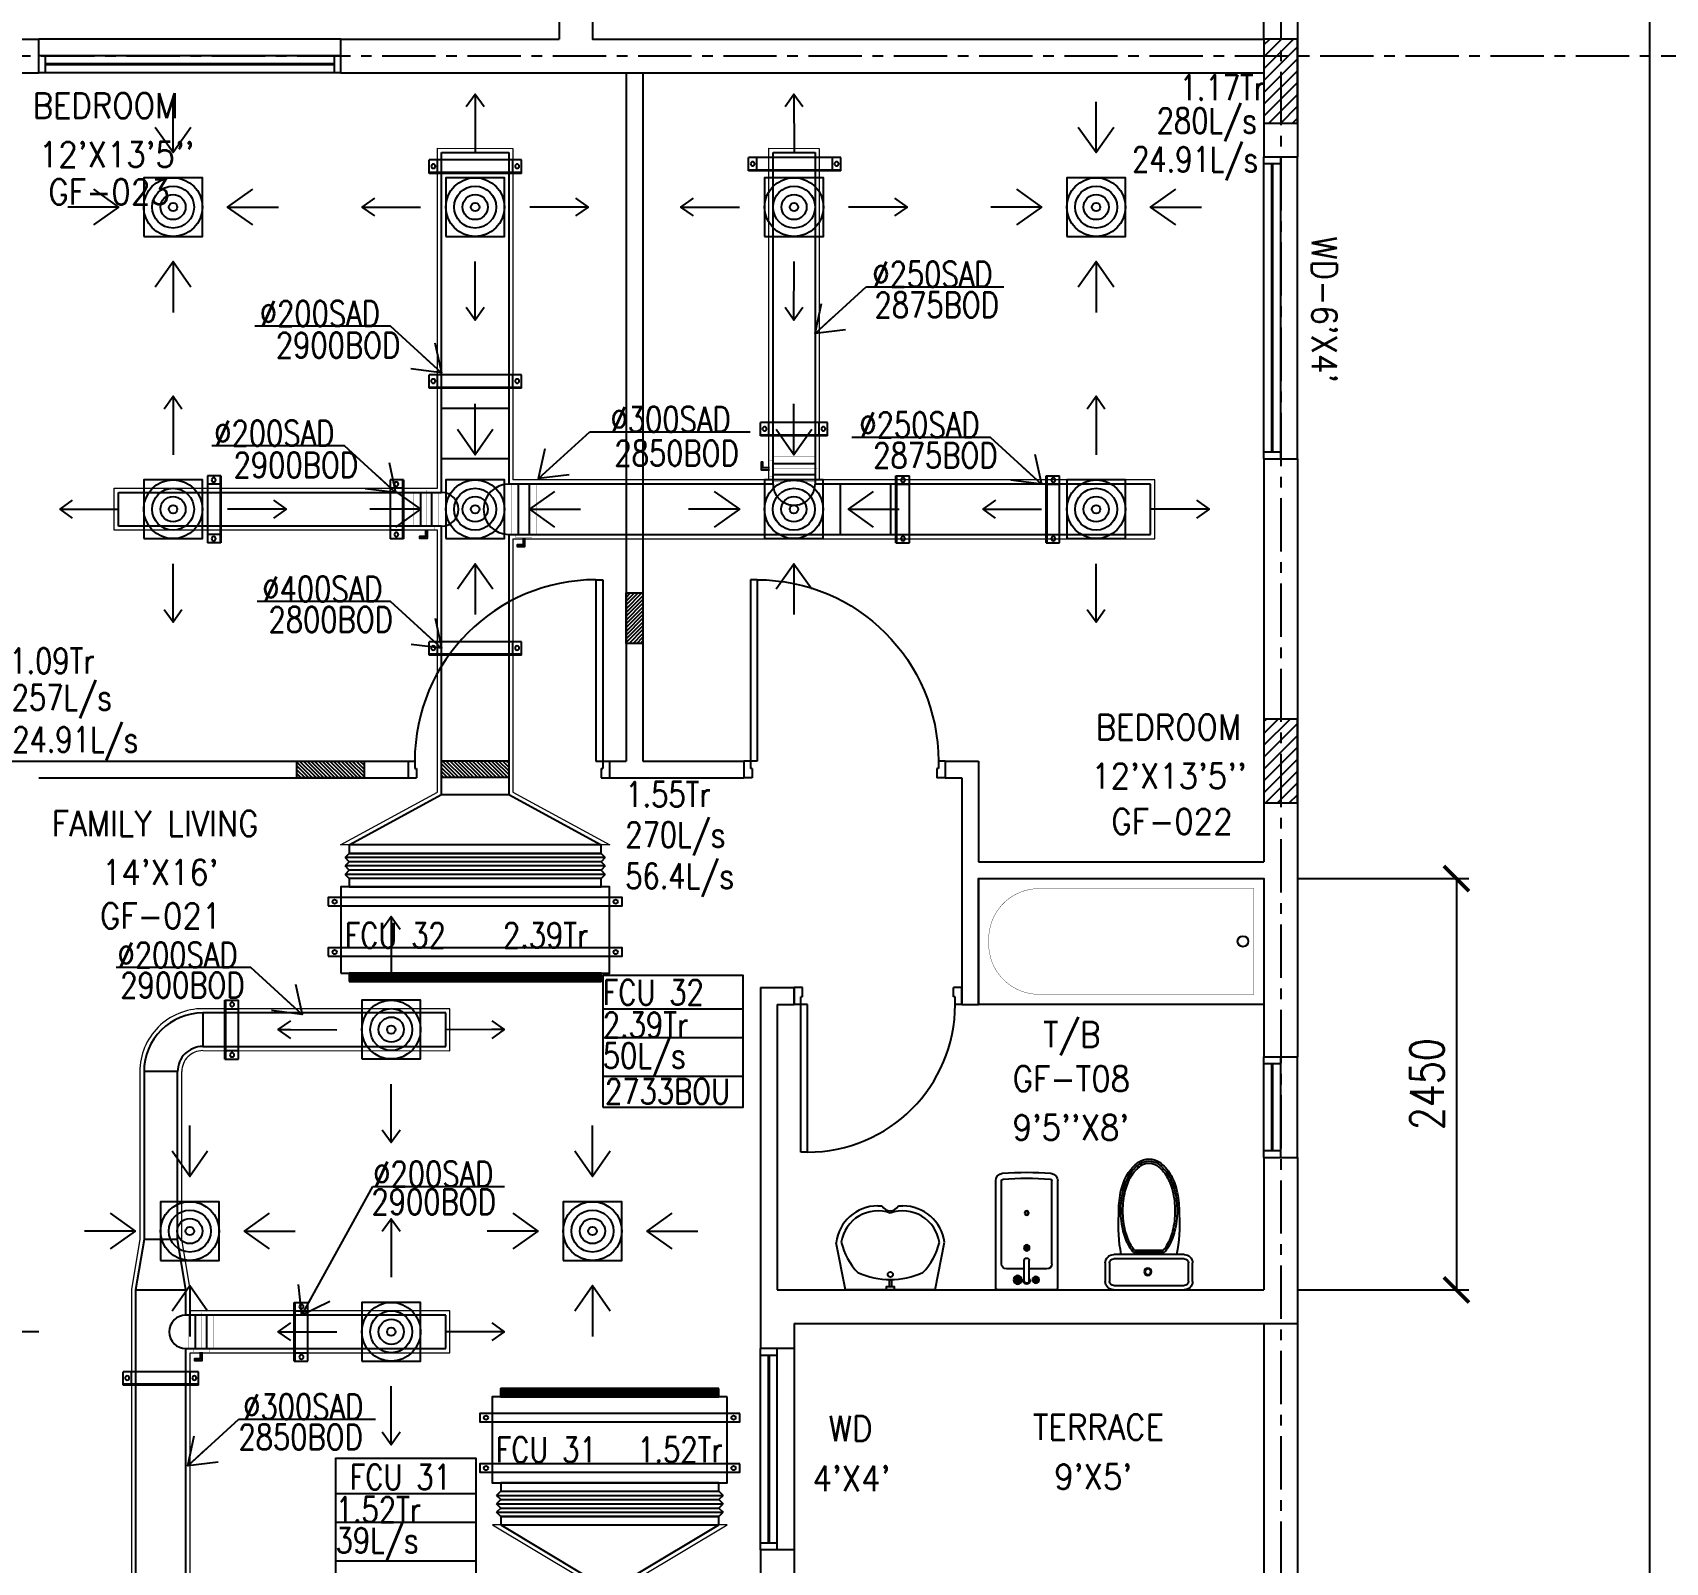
# Model space of a CAD drawing. Header units: millimetres. Extents: x -1288794 to 2153086, y -2701644 to -1335282.
# Drawn here: x 1116128 to 1125857, y -1482942 to -1473830 of the extents above; entities that cross this region are included whole.
import ezdxf

# ---------------------------------------------------------------- set-up
doc = ezdxf.new("R2010")
doc.units = ezdxf.units.MM
doc.header["$LTSCALE"] = 100
doc.header["$PDMODE"] = 34
doc.linetypes.add('CENTER', pattern=[50.8, 31.75, -6.35, 6.35, -6.35])
for name, color, linetype in [('A-ANNO-TEXT', 8, 'Continuous'), ('A-AREA', 8, 'CENTER'), ('A-DOOR', 4, 'Continuous'), ('A-FLOR-PFIX', 8, 'Continuous'), ('A-FLOR-SPCL', 8, 'Continuous'), ('A-GLAZ', 5, 'Continuous'), ('A-GRID', 253, 'CENTER'), ('A-WALL-FULL', 8, 'Continuous'), ('AC- VD', 5, 'Continuous'), ('AC-FD', 1, 'Continuous'), ('AC-HLTEXT', 100, 'Continuous'), ('AC-SAD', 3, 'Continuous'), ('AC-SAD TEXT', 3, 'Continuous'), ('AC-WALL OPENING', 1, 'Continuous'), ('FCU-AC', 160, 'Continuous'), ('L1-E014-C22-VAC (08-08-2010)$0$ETA-AC-DAMPER', 4, 'Continuous'), ('M-HANGER', 30, 'Continuous'), ('RCD RIGHT', 1, 'Continuous'), ('S-COL- HACT.', 9, 'Continuous'), ('S-COL.', 8, 'Continuous'), ('SCD  RIGHT', 3, 'Continuous')]:
    doc.layers.add(name, color=color, linetype=linetype)
doc.layers.add('INSULATION', color=1, linetype='Continuous', lineweight=5)
doc.styles.add('ROMANS', font='romans.shx', dxfattribs={"width": 0.8})
doc.styles.add('SIMPLEX', font='simplex.shx', dxfattribs={"width": 0.8})
doc.dimstyles.new('100 of DIM2', dxfattribs={"dimscale": 0, "dimtxt": 200, "dimasz": 150, "dimexe": 75, "dimexo": 200, "dimgap": 75, "dimtad": 1, "dimdec": 0, "dimrnd": 5, "dimzin": 0, "dimdsep": 46, "dimtxsty": 'ROMANS', "dimblk": 'ARCHTICK', "dimcen": 100, "dimclrd": 94, "dimclre": 94, "dimclrt": 2, "dimadec": 0, "dimazin": 0, "dimtfac": 1, "dimtdec": 0, "dimtofl": 0, "dimtmove": 2, "dimatfit": 3, "dimldrblk": 'OPEN90', "dimfxl": 75, "dimtolj": 1, "dimtzin": 0, "dimarcsym": 0})
pattern_1 = [(45, (2220020.086, -1109556.65), (-35.355339, 35.355339), [])]

# ---------------------------------------------------------------- blocks, each defined once
blk = doc.blocks.new('D-120-R1')
for p, q in [((-80, 1180), (-40, 1180)), ((-80, 1180), (-80, 100)), ((-40, 1180), (-40, 55)), ((-1200, 100), (-1160, 100)), ((-1200, 100), (-1200, 0)), ((-1160, 100), (-1160, 55)), ((-80, 100), (0, 100)), ((0, 100), (0, 0)), ((-1160, 55), (-1150, 55)), ((-1150, 55), (-1150, 0)), ((-50, 55), (-40, 55)), ((-50, 55), (-50, 0)), ((-50, 0), (0, 0)), ((-1200, 0), (-1150, 0))]:
    blk.add_line(p, q)
at = {"linetype": 'Continuous'}
blk.add_arc((-80, 100), 1080, 90, 180, dxfattribs=at)
blk = doc.blocks.new('W-180')
for p, q in [((1800, 100), (0, 100)), ((40, 0), (40, 100)), ((1760, 100), (1760, 0)), ((1800, 0), (0, 0))]:
    blk.add_line(p, q)
at = {"linetype": 'Continuous'}
for p, q in [((1760, 53), (40, 53)), ((1760, 47), (40, 47))]:
    blk.add_line(p, q, dxfattribs=at)
blk = doc.blocks.new('WC-1')
for p, q in [((-210, 0), (210, 0)), ((-260, -160), (-260, -50)), ((-235, -160), (-235, -50)), ((-210, -25), (210, -25)), ((235, -50), (235, -160)), ((260, -50), (260, -160)), ((210, -185), (-210, -185)), ((210, -210), (-210, -210)), ((91.5, -222.5), (-91.5, -222.5)), ((85.8, -235), (-85.8, -235))]:
    blk.add_line(p, q)
for radius in [22.1, 17.1]:
    blk.add_circle((-6.1, -107.5), radius)
for centre, radius, start, end in [((-210, -50), 50, 90, 180), ((-210, -50), 25, 90, 180), ((210, -50), 50, 360, 90), ((210, -50), 25, 360, 90), ((-210, -160), 50, 180, 270), ((-210, -160), 25, 180, 270), ((210, -160), 25, 270, 360), ((210, -160), 50, 270, 360), ((722.3, -383.2), 904.1, 168.95288, 184.06317), ((178.2, -428.2), 340.7, 149.85861, 166.47658), ((178.2, -428.2), 328.2, 149.85861, 166.47658), ((68.6, -364.5), 214, 138.41516, 149.85861), ((68.6, -364.5), 201.5, 139.99435, 149.85861), ((-68.6, -364.5), 201.5, 30.14139, 40.00565), ((-68.6, -364.5), 214, 30.14139, 41.58484), ((-178.2, -428.2), 328.2, 13.52342, 30.14139), ((-178.2, -428.2), 340.7, 13.52342, 30.14139), ((352.1, -470), 519.6, 166.47658, 180), ((352.1, -470), 507.1, 166.47658, 180), ((-352.1, -470), 507.1, 360, 13.52342), ((-352.1, -470), 519.6, 360, 13.52342), ((352.1, -470), 532.1, 177.55413, 180), ((352.1, -470), 532.1, 180, 193.52342), ((352.1, -470), 519.6, 180, 193.52342), ((352.1, -470), 507.1, 180, 193.52342), ((-352.1, -470), 507.1, 346.47658, 360), ((-352.1, -470), 519.6, 346.47658, 360), ((-352.1, -470), 532.1, 346.47658, 360), ((-352.1, -470), 532.1, 360, 2.44587), ((178.2, -511.8), 353.2, 193.52342, 210.14139), ((178.2, -511.8), 340.7, 193.52342, 210.14139), ((178.2, -511.8), 328.2, 193.52342, 210.14139), ((68.6, -575.5), 201.5, 210.14139, 234.49716), ((-68.6, -575.5), 201.5, 305.50284, 329.85861), ((-178.2, -511.8), 328.2, 329.85861, 346.47658), ((-178.2, -511.8), 340.7, 329.85861, 346.47658), ((-178.2, -511.8), 353.2, 329.85861, 346.47658), ((68.6, -575.5), 226.5, 210.14139, 234.49716), ((68.6, -575.5), 214, 210.14139, 234.49716), ((0, -671.6), 108.4, 234.49716, 270), ((0, -671.6), 95.9, 234.49716, 270), ((0, -671.6), 83.4, 234.49716, 270), ((0, -671.6), 83.4, 270, 305.50284), ((0, -671.6), 95.9, 270, 305.50284), ((0, -671.6), 108.4, 270, 305.50284), ((-68.6, -575.5), 214, 305.50284, 329.85861), ((-68.6, -575.5), 226.5, 305.50284, 329.85861)]:
    blk.add_arc(centre, radius, start, end)
at = {"linetype": 'Continuous', "ltscale": 50}
blk.add_arc((-722.3, -383.2), 904.1, 355.93683, 11.04712, dxfattribs=at)
blk = doc.blocks.new('W-120')
for p, q in [((1200, 100), (0, 100)), ((40, 0), (40, 100)), ((1160, 100), (1160, 0)), ((1200, 0), (0, 0))]:
    blk.add_line(p, q)
at = {"linetype": 'Continuous'}
for p, q in [((1160, 53), (40, 53)), ((1160, 47), (40, 47))]:
    blk.add_line(p, q, dxfattribs=at)
blk = doc.blocks.new('BIDET-1')
for p, q in [((175, 0), (-175, 0)), ((-185, -10), (-185, -649.1)), ((-38.7, -59.3), (-69, -59.3)), ((-53.8, -44.1), (-53.8, -74.4)), ((-15, -54.3), (-15, -174.3)), ((15, -54.3), (15, -174.3)), ((38.7, -59.3), (69, -59.3)), ((53.8, -44.1), (53.8, -74.4)), ((185, -10), (185, -649.1)), ((-150, -155), (-150, -649.1)), ((-15, -125), (-120, -125)), ((120, -125), (15, -125)), ((150, -155), (150, -649.1)), ((12.5, -250), (-12.5, -250)), ((-8.8, -258.8), (8.8, -241.2)), ((-8.8, -241.2), (8.8, -258.8)), ((0, -237.5), (0, -262.5))]:
    blk.add_line(p, q)
for centre, radius in [((-53.8, -59.3), 25), ((-53.8, -59.3), 20), ((-53.8, -59.3), 15.2), ((-53.8, -59.3), 10.2), ((53.8, -59.3), 20), ((53.8, -59.3), 15.2), ((53.8, -59.3), 10.2), ((0, -250), 17.5), ((0, -250), 12.5), ((0, -457.5), 12.5), ((0, -457.5), 10)]:
    blk.add_circle(centre, radius)
for centre, radius, start, end in [((-175, -10), 10, 90, 180), ((175, -10), 10, 0, 90), ((0, -54.3), 20, 318.59038, 221.40962), ((0, -54.3), 15, 0, 180), ((-120, -155), 30, 90, 180), ((0, -174.3), 15, 180, 0), ((120, -155), 30, 0, 90), ((-140, -649.1), 45, 180, 265.20622), ((-140, -649.1), 10, 180, 265.20622), ((0, 1020.3), 1685.2, 265.20622, 274.79378), ((140, -649.1), 10, 274.79378, 0), ((140, -649.1), 45, 274.79378, 0), ((0, 1020.3), 1720.2, 265.20622, 274.79378)]:
    blk.add_arc(centre, radius, start, end)
blk = doc.blocks.new('W-60')
for p, q in [((600, 100), (0, 100)), ((40, 0), (40, 100)), ((560, 100), (560, 0)), ((600, 0), (0, 0))]:
    blk.add_line(p, q)
at = {"linetype": 'Continuous'}
for p, q in [((560, 53), (40, 53)), ((560, 47), (40, 47))]:
    blk.add_line(p, q, dxfattribs=at)
blk = doc.blocks.new('LAV-4')
for p, q in [((-266.3, 0), (-322.3, -283.1)), ((-266.3, 0), (268.1, 0)), ((268.1, 0), (323.6, -280.1)), ((-48.1, -499.7), (-74.6, -499.7)), ((75.4, -499.7), (49.9, -499.7))]:
    blk.add_line(p, q)
for points in [[(-24.6, 0), (-24.6, -18.5), (24.6, -18.5), (24.6, 0)], [(-9.2, -20), (-9.2, -56.9), (7.7, -56.9), (7.7, -20)]]:
    blk.add_lwpolyline(points, close=True)
blk.add_circle((0, -90.7), 15.4)
for centre, radius, start, end in [((0, -538.9), 477.4, 66.12608, 113.87396), ((73.5, -366), 375, 135.33332, 167.14321), ((-73.5, -366), 375, 12.51988, 44.66672), ((-74.6, -249.7), 250, 187.67842, 270), ((-74.6, -249.7), 220, 188.58141, 289.95234), ((75.4, -249.7), 220, 250.0878, 350.85148), ((75.4, -249.7), 250, 270, 353.01209), ((0.9, -526.6), 55.9, 28.78265, 151.21735), ((49.7, -499.5), 0, 238.18833, 0)]:
    blk.add_arc(centre, radius, start, end)
blk = doc.blocks.new('D-100-R1')
for p, q in [((-80, 980), (-80, 100)), ((-80, 980), (-40, 980)), ((-40, 980), (-40, 55)), ((-1000, 100), (-1000, 0)), ((-1000, 100), (-960, 100)), ((-960, 100), (-960, 55)), ((-80, 100), (0, 100)), ((0, 100), (0, 0)), ((-960, 55), (-950, 55)), ((-950, 55), (-950, 0)), ((-50, 55), (-50, 0)), ((-50, 55), (-40, 55)), ((-50, 0), (0, 0)), ((-1000, 0), (-950, 0))]:
    blk.add_line(p, q)
at = {"linetype": 'Continuous'}
blk.add_arc((-80, 100), 880, 90, 180, dxfattribs=at)
blk = doc.blocks.new('BT-2')
blk.add_lwpolyline([(0, 750), (1700, 750), (1700, 0), (0, 0)], close=True)
at = {"const_width": 2}
blk.add_lwpolyline([(60, 690), (1340, 690, -0.414214), (1640, 390), (1640, 360, -0.414214), (1340, 60), (60, 60)], format="xyb", close=True, dxfattribs=at)
blk.add_circle((125, 374.5), 31.9)
blk = doc.blocks.new('_ArchTick')
at = {"color": 0, "linetype": 'ByBlock', "const_width": 0.15}
blk.add_lwpolyline([(-0.5, -0.5), (0.5, 0.5)], dxfattribs=at)
blk = doc.blocks.new('*D637')
at = {"layer": 'AC-HLTEXT', "color": 94, "lineweight": -2, "transparency": 16777216}
for p, q in [((1123664.9, -1478868.6), (1124686.6, -1478868.6)), ((1124611.6, -1478868.6), (1124611.6, -1481318.6)), ((1123664.9, -1481318.6), (1124686.6, -1481318.6))]:
    blk.add_line(p, q, dxfattribs=at)
at = {"layer": 'Defpoints', "color": 0, "transparency": 16777216}
for p in [(1123464.9, -1478868.6), (1123464.9, -1481318.6), (1124611.6, -1481318.6)]:
    blk.add_point(p, dxfattribs=at)
at = {"layer": 'AC-HLTEXT', "color": 94, "lineweight": -2, "transparency": 16777216, "xscale": 150, "yscale": 150, "zscale": 150}
for p, rotation in [((1124611.6, -1478868.6), 90), ((1124611.6, -1481318.6), 270)]:
    blk.add_blockref('_ArchTick', p, dxfattribs=dict(at, rotation=rotation))
at = {"layer": 'AC-HLTEXT', "color": 2, "transparency": 16777216, "insert": (1124436.6, -1480093.6), "char_height": 200, "attachment_point": 5, "rotation": 90, "style": 'ROMANS'}
blk.add_mtext('\\A1;2450', dxfattribs=at)
blk = doc.blocks.new('fcu 2.5 tr')
h = blk.add_hatch()
h.set_pattern_fill('NET', color=3)
h.paths.add_polyline_path([(83171.5, -1587743.1), (81671.5, -1587743.1), (81671.5, -1587793.1), (83171.5, -1587793.1)])
at = {"layer": 'FCU-AC', "color": 1}
for p, q in [((83171.5, -1586980.1), (81671.5, -1586980.1)), ((81671.5, -1586980.1), (81671.5, -1587030.1)), ((83171.5, -1587030.1), (83171.5, -1586980.1)), ((81671.5, -1587030.1), (83171.5, -1587030.1)), ((83171.5, -1587180.1), (81671.5, -1587180.1)), ((81671.5, -1587180.1), (81671.5, -1587230.1)), ((83171.5, -1587230.1), (83171.5, -1587180.1)), ((81671.5, -1587230.1), (83171.5, -1587230.1))]:
    blk.add_line(p, q, dxfattribs=at)
at = {"layer": 'FCU-AC'}
for p, q in [((81671.5, -1587030.1), (81646.5, -1587055.1)), ((83196.5, -1587055.1), (81646.5, -1587055.1)), ((81671.5, -1587080.1), (81646.5, -1587055.1)), ((81671.5, -1587080.1), (81646.5, -1587105.1)), ((83171.5, -1587030.1), (81671.5, -1587030.1)), ((83171.5, -1587080.1), (81671.5, -1587080.1)), ((83171.5, -1587080.1), (81671.5, -1587080.1)), ((83196.5, -1587055.1), (83171.5, -1587030.1)), ((83196.5, -1587055.1), (83171.5, -1587080.1)), ((83196.5, -1587105.1), (83171.5, -1587080.1)), ((83196.5, -1587105.1), (81646.5, -1587105.1)), ((81671.5, -1587130.1), (81646.5, -1587105.1)), ((81671.5, -1587130.1), (81646.5, -1587155.1)), ((83196.5, -1587155.1), (81646.5, -1587155.1)), ((81671.5, -1587180.1), (81646.5, -1587155.1)), ((83171.5, -1587130.1), (81671.5, -1587130.1)), ((83171.5, -1587130.1), (81671.5, -1587130.1)), ((83196.5, -1587105.1), (83171.5, -1587130.1)), ((83196.5, -1587155.1), (83171.5, -1587130.1)), ((83196.5, -1587155.1), (83171.5, -1587180.1))]:
    blk.add_line(p, q, dxfattribs=at)
blk.add_lwpolyline([(81621.5, -1587743.1), (83221.5, -1587743.1), (83221.5, -1587230.1), (81621.5, -1587230.1)], close=True, dxfattribs=at)
at = {"layer": 'FCU-AC', "color": 6}
for points in [[(81546.5, -1587343.1), (83296.5, -1587343.1), (83296.5, -1587293.1), (81546.5, -1587293.1)], [(81546.5, -1587643.1), (83296.5, -1587643.1), (83296.5, -1587593.1), (81546.5, -1587593.1)]]:
    blk.add_lwpolyline(points, close=True, dxfattribs=at)
at = {"layer": 'FCU-AC', "color": 3}
blk.add_lwpolyline([(81671.5, -1587793.1), (83171.5, -1587793.1), (83171.5, -1587743.1), (81671.5, -1587743.1)], close=True, dxfattribs=at)
at = {"layer": 'FCU-AC', "color": 6}
for centre in [(81584, -1587318.1), (83259, -1587318.1), (81584, -1587618.1), (83259, -1587618.1)]:
    blk.add_circle(centre, 12.5, dxfattribs=at)
blk = doc.blocks.new('fcu 2 tr')
h = blk.add_hatch()
h.set_pattern_fill('NET', color=3)
h.paths.add_polyline_path([(80953.5, -1588493), (79653.5, -1588493), (79653.5, -1588543), (80953.5, -1588543)])
at = {"layer": 'FCU-AC', "color": 1}
for p, q in [((80953.5, -1587730), (79653.5, -1587730)), ((79653.5, -1587730), (79653.5, -1587780)), ((80953.5, -1587780), (80953.5, -1587730)), ((79653.5, -1587780), (80953.5, -1587780)), ((80953.5, -1587930), (79653.5, -1587930)), ((79653.5, -1587930), (79653.5, -1587980)), ((80953.5, -1587980), (80953.5, -1587930)), ((79653.5, -1587980), (80953.5, -1587980))]:
    blk.add_line(p, q, dxfattribs=at)
at = {"layer": 'FCU-AC'}
for p, q in [((79653.5, -1587780), (79628.5, -1587805)), ((80978.5, -1587805), (79628.5, -1587805)), ((79653.5, -1587830), (79628.5, -1587805)), ((79653.5, -1587830), (79628.5, -1587855)), ((80978.5, -1587855), (79628.5, -1587855)), ((79653.5, -1587880), (79628.5, -1587855)), ((80953.5, -1587780), (79653.5, -1587780)), ((80953.5, -1587830), (79653.5, -1587830)), ((80953.5, -1587830), (79653.5, -1587830)), ((80953.5, -1587780), (80978.5, -1587805)), ((80953.5, -1587830), (80978.5, -1587805)), ((80953.5, -1587830), (80978.5, -1587855)), ((80953.5, -1587880), (80978.5, -1587855)), ((79653.5, -1587880), (79628.5, -1587905)), ((80978.5, -1587905), (79628.5, -1587905)), ((79653.5, -1587930), (79628.5, -1587905)), ((80953.5, -1587880), (79653.5, -1587880)), ((80953.5, -1587880), (79653.5, -1587880)), ((80953.5, -1587880), (80978.5, -1587905)), ((80953.5, -1587930), (80978.5, -1587905))]:
    blk.add_line(p, q, dxfattribs=at)
at = {"layer": 'FCU-AC', "color": 6}
for points in [[(79528.5, -1588093), (81078.5, -1588093), (81078.5, -1588043), (79528.5, -1588043)], [(79528.5, -1588393), (81078.5, -1588393), (81078.5, -1588343), (79528.5, -1588343)]]:
    blk.add_lwpolyline(points, close=True, dxfattribs=at)
at = {"layer": 'FCU-AC'}
blk.add_lwpolyline([(79603.5, -1588493), (81003.5, -1588493), (81003.5, -1587980), (79603.5, -1587980)], close=True, dxfattribs=at)
at = {"layer": 'FCU-AC', "color": 3}
blk.add_lwpolyline([(79653.5, -1588543), (80953.5, -1588543), (80953.5, -1588493), (79653.5, -1588493)], close=True, dxfattribs=at)
at = {"layer": 'FCU-AC', "color": 6}
for centre in [(79566, -1588068), (81041, -1588068), (79566, -1588368), (81041, -1588368)]:
    blk.add_circle(centre, 12.5, dxfattribs=at)
blk = doc.blocks.new('*U270')
at = {"layer": 'L1-E014-C22-VAC (08-08-2010)$0$ETA-AC-DAMPER', "color": 5}
for p, q in [((-33, 0), (-33, 200)), ((33, 0), (33, 200))]:
    blk.add_line(p, q, dxfattribs=at)
for points, const_width in [([(-90.8, 200), (90.8, 200)], 1.82), ([(0, 0), (0, 214)], 1.5), ([(-90.8, 0), (90.8, 0)], 1.82), ([(-47.8, 0), (-47.8, -20.2), (48.2, -20.2), (48.2, 0)], 1.5)]:
    blk.add_lwpolyline(points, dxfattribs=dict(at, const_width=const_width))
at = {"layer": 'L1-E014-C22-VAC (08-08-2010)$0$ETA-AC-DAMPER', "color": 5, "const_width": 1.82}
blk.add_lwpolyline([(75, 200), (75, 0), (-75, 0), (-75, 200)], close=True, dxfattribs=at)
at = {"layer": 'L1-E014-C22-VAC (08-08-2010)$0$ETA-AC-DAMPER', "color": 5}
blk.add_lwpolyline([(5.7, -20.2), (5.7, -61.7), (40.1, -61.7), (40.1, -71.6), (-5.7, -71.6), (-5.7, -20.2)], dxfattribs=at)
blk = doc.blocks.new('*U269')
at = {"layer": 'L1-E014-C22-VAC (08-08-2010)$0$ETA-AC-DAMPER', "color": 5}
for p, q in [((-33, 0), (-33, 200)), ((33, 0), (33, 200))]:
    blk.add_line(p, q, dxfattribs=at)
for points, const_width in [([(-90.8, 200), (90.8, 200)], 1.82), ([(0, 0), (0, 214)], 1.5), ([(-90.8, 0), (90.8, 0)], 1.82), ([(-47.8, 0), (-47.8, -20.2), (48.2, -20.2), (48.2, 0)], 1.5)]:
    blk.add_lwpolyline(points, dxfattribs=dict(at, const_width=const_width))
at = {"layer": 'L1-E014-C22-VAC (08-08-2010)$0$ETA-AC-DAMPER', "color": 5, "const_width": 1.82}
blk.add_lwpolyline([(75, 200), (75, 0), (-75, 0), (-75, 200)], close=True, dxfattribs=at)
at = {"layer": 'L1-E014-C22-VAC (08-08-2010)$0$ETA-AC-DAMPER', "color": 5}
blk.add_lwpolyline([(5.7, -20.2), (5.7, -61.7), (40.1, -61.7), (40.1, -71.6), (-5.7, -71.6), (-5.7, -20.2)], dxfattribs=at)
blk = doc.blocks.new('*U266')
at = {"layer": 'L1-E014-C22-VAC (08-08-2010)$0$ETA-AC-DAMPER', "color": 5}
for p, q in [((-33, 0), (-33, 300)), ((33, 0), (33, 300))]:
    blk.add_line(p, q, dxfattribs=at)
for points, const_width in [([(-90.8, 300), (90.8, 300)], 1.82), ([(0, 0), (0, 314)], 1.5), ([(-90.8, 0), (90.8, 0)], 1.82), ([(-47.8, 0), (-47.8, -20.2), (48.2, -20.2), (48.2, 0)], 1.5)]:
    blk.add_lwpolyline(points, dxfattribs=dict(at, const_width=const_width))
at = {"layer": 'L1-E014-C22-VAC (08-08-2010)$0$ETA-AC-DAMPER', "color": 5, "const_width": 1.82}
blk.add_lwpolyline([(75, 300), (75, 0), (-75, 0), (-75, 300)], close=True, dxfattribs=at)
at = {"layer": 'L1-E014-C22-VAC (08-08-2010)$0$ETA-AC-DAMPER', "color": 5}
blk.add_lwpolyline([(5.7, -20.2), (5.7, -61.7), (40.1, -61.7), (40.1, -71.6), (-5.7, -71.6), (-5.7, -20.2)], dxfattribs=at)
blk = doc.blocks.new('*U273')
at = {"layer": 'L1-E014-C22-VAC (08-08-2010)$0$ETA-AC-DAMPER', "color": 5}
for p, q in [((-33, 0), (-33, 250)), ((33, 0), (33, 250))]:
    blk.add_line(p, q, dxfattribs=at)
for points, const_width in [([(-90.8, 250), (90.8, 250)], 1.82), ([(0, 0), (0, 264)], 1.5), ([(-90.8, 0), (90.8, 0)], 1.82), ([(-47.8, 0), (-47.8, -20.2), (48.2, -20.2), (48.2, 0)], 1.5)]:
    blk.add_lwpolyline(points, dxfattribs=dict(at, const_width=const_width))
at = {"layer": 'L1-E014-C22-VAC (08-08-2010)$0$ETA-AC-DAMPER', "color": 5, "const_width": 1.82}
blk.add_lwpolyline([(75, 250), (75, 0), (-75, 0), (-75, 250)], close=True, dxfattribs=at)
at = {"layer": 'L1-E014-C22-VAC (08-08-2010)$0$ETA-AC-DAMPER', "color": 5}
blk.add_lwpolyline([(5.7, -20.2), (5.7, -61.7), (40.1, -61.7), (40.1, -71.6), (-5.7, -71.6), (-5.7, -20.2)], dxfattribs=at)
blk = doc.blocks.new('*U305')
at = {"linetype": 'Continuous'}
for p, q in [((-37.5, -209.5), (-37.5, 240.5)), ((42.5, 240.5), (-37.5, 240.5)), ((37.5, -209.5), (37.5, 240.5)), ((42.5, -209.5), (42.5, 240.5)), ((42.5, 190.5), (-37.5, 190.5)), ((42.5, -159.5), (-37.5, -159.5)), ((42.5, -209.5), (-37.5, -209.5))]:
    blk.add_line(p, q, dxfattribs=at)
for centre in [(0, 215.5), (0, -184.5)]:
    blk.add_circle(centre, 12.5, dxfattribs=at)
blk = doc.blocks.new('*U306')
at = {"linetype": 'Continuous'}
for p, q in [((-37.5, -133.1), (-37.5, 216.9)), ((42.5, 216.9), (-37.5, 216.9)), ((37.5, -133.1), (37.5, 216.9)), ((42.5, -133.1), (42.5, 216.9)), ((42.5, 166.9), (-37.5, 166.9)), ((42.5, -83.1), (-37.5, -83.1)), ((42.5, -133.1), (-37.5, -133.1))]:
    blk.add_line(p, q, dxfattribs=at)
for centre in [(0, 191.9), (0, -108.1)]:
    blk.add_circle(centre, 12.5, dxfattribs=at)
blk = doc.blocks.new('*U307')
at = {"linetype": 'Continuous'}
for p, q in [((-37.5, -132), (-37.5, 218)), ((42.5, 218), (-37.5, 218)), ((37.5, -132), (37.5, 218)), ((42.5, -132), (42.5, 218)), ((42.5, 168), (-37.5, 168)), ((42.5, -82), (-37.5, -82)), ((42.5, -132), (-37.5, -132))]:
    blk.add_line(p, q, dxfattribs=at)
for centre in [(0, 193), (0, -107)]:
    blk.add_circle(centre, 12.5, dxfattribs=at)
blk = doc.blocks.new('*U284')
at = {"linetype": 'Continuous'}
for p, q in [((-37.5, -246.7), (-37.5, 303.3)), ((42.5, 303.3), (-37.5, 303.3)), ((37.5, -246.7), (37.5, 303.3)), ((42.5, -246.7), (42.5, 303.3)), ((42.5, 253.3), (-37.5, 253.3)), ((42.5, -196.7), (-37.5, -196.7)), ((42.5, -246.7), (-37.5, -246.7))]:
    blk.add_line(p, q, dxfattribs=at)
for centre in [(0, 278.3), (0, -221.7)]:
    blk.add_circle(centre, 12.5, dxfattribs=at)
blk = doc.blocks.new('*U308')
at = {"linetype": 'Continuous'}
for p, q in [((-37.5, -249.4), (-37.5, 300.6)), ((42.5, 300.6), (-37.5, 300.6)), ((37.5, -249.4), (37.5, 300.6)), ((42.5, -249.4), (42.5, 300.6)), ((42.5, 250.6), (-37.5, 250.6)), ((42.5, -199.4), (-37.5, -199.4)), ((42.5, -249.4), (-37.5, -249.4))]:
    blk.add_line(p, q, dxfattribs=at)
for centre in [(0, 275.6), (0, -224.4)]:
    blk.add_circle(centre, 12.5, dxfattribs=at)
blk = doc.blocks.new('*U309')
at = {"linetype": 'Continuous'}
for p, q in [((-37.5, -247.8), (-37.5, 302.2)), ((42.5, 302.2), (-37.5, 302.2)), ((37.5, -247.8), (37.5, 302.2)), ((42.5, -247.8), (42.5, 302.2)), ((42.5, 252.2), (-37.5, 252.2)), ((42.5, -197.8), (-37.5, -197.8)), ((42.5, -247.8), (-37.5, -247.8))]:
    blk.add_line(p, q, dxfattribs=at)
for centre in [(0, 277.2), (0, -222.8)]:
    blk.add_circle(centre, 12.5, dxfattribs=at)
blk = doc.blocks.new('*U311')
at = {"linetype": 'Continuous'}
for p, q in [((-37.5, -171.9), (-37.5, 228.1)), ((42.5, 228.1), (-37.5, 228.1)), ((37.5, -171.9), (37.5, 228.1)), ((42.5, -171.9), (42.5, 228.1)), ((42.5, 178.1), (-37.5, 178.1)), ((42.5, -121.9), (-37.5, -121.9)), ((42.5, -171.9), (-37.5, -171.9))]:
    blk.add_line(p, q, dxfattribs=at)
for centre in [(0, 203.1), (0, -146.9)]:
    blk.add_circle(centre, 12.5, dxfattribs=at)
blk = doc.blocks.new('*U301')
at = {"linetype": 'Continuous'}
for p, q in [((-37.5, -154), (-37.5, 246)), ((42.5, 246), (-37.5, 246)), ((42.5, 196), (-37.5, 196)), ((37.5, -154), (37.5, 246)), ((42.5, -154), (42.5, 246)), ((42.5, -104), (-37.5, -104)), ((42.5, -154), (-37.5, -154))]:
    blk.add_line(p, q, dxfattribs=at)
for centre in [(0, 221), (0, -129)]:
    blk.add_circle(centre, 12.5, dxfattribs=at)
blk = doc.blocks.new('*U310')
at = {"linetype": 'Continuous'}
for p, q in [((-37.5, -128.6), (-37.5, 221.4)), ((42.5, 221.4), (-37.5, 221.4)), ((37.5, -128.6), (37.5, 221.4)), ((42.5, -128.6), (42.5, 221.4)), ((42.5, 171.4), (-37.5, 171.4)), ((42.5, -78.6), (-37.5, -78.6)), ((42.5, -128.6), (-37.5, -128.6))]:
    blk.add_line(p, q, dxfattribs=at)
for centre in [(0, 196.4), (0, -103.6)]:
    blk.add_circle(centre, 12.5, dxfattribs=at)
blk = doc.blocks.new('*U312')
at = {"linetype": 'Continuous'}
for p, q in [((-37.5, -156.8), (-37.5, 243.2)), ((42.5, 243.2), (-37.5, 243.2)), ((37.5, -156.8), (37.5, 243.2)), ((42.5, -156.8), (42.5, 243.2)), ((42.5, 193.2), (-37.5, 193.2)), ((42.5, -106.8), (-37.5, -106.8)), ((42.5, -156.8), (-37.5, -156.8))]:
    blk.add_line(p, q, dxfattribs=at)
for centre in [(0, 218.2), (0, -131.8)]:
    blk.add_circle(centre, 12.5, dxfattribs=at)
blk = doc.blocks.new('*U313')
at = {"linetype": 'Continuous'}
for p, q in [((-37.5, -162), (-37.5, 238)), ((42.5, 238), (-37.5, 238)), ((37.5, -162), (37.5, 238)), ((42.5, -162), (42.5, 238)), ((42.5, 188), (-37.5, 188)), ((42.5, -112), (-37.5, -112)), ((42.5, -162), (-37.5, -162))]:
    blk.add_line(p, q, dxfattribs=at)
for centre in [(0, 213), (0, -137)]:
    blk.add_circle(centre, 12.5, dxfattribs=at)
blk = doc.blocks.new('abcd')
at = {"layer": 'SCD  RIGHT'}
blk.add_lwpolyline([(558555, -1481705), (558905, -1481705), (558905, -1481355), (558555, -1481355)], close=True, dxfattribs=at)
for radius in [175, 125, 75, 25]:
    blk.add_circle((558730, -1481530), radius, dxfattribs=at)
for points in [[(558729.6, -1480856.5), (558730.4, -1481205)], [(558056.5, -1481529.6), (558405, -1481530.4)], [(559403.5, -1481529.6), (559055, -1481530.4)], [(558729.6, -1482203.5), (558730.4, -1481855)]]:
    blk.add_leader(points, dimstyle='100 of DIM2', override={"dimscale": 1, "dimasz": 75, "dimtad": 0, "dimclrd": 3, "dimfxl": 0.2}, dxfattribs=at)
blk = doc.blocks.new('cdcdcd')
at = {"layer": 'RCD RIGHT'}
blk.add_lwpolyline([(-175, -175), (175, -175), (175, 175), (-175, 175)], close=True, dxfattribs=at)
for radius in [175, 125, 75, 25]:
    blk.add_circle((0, 0), radius, dxfattribs=at)
for points in [[(0, 325), (0, 627.9)], [(-325, 0), (-627.9, 0)], [(325, 0), (627.9, 0)], [(0, -325), (0, -627.9)]]:
    blk.add_leader(points, dimstyle='100 of DIM2', override={"dimscale": 1, "dimtad": 0, "dimcen": 150, "dimclrd": 256, "dimclre": 256, "dimfxl": 0.2}, dxfattribs=at)

msp = doc.modelspace()

# ---------------------------------------------------------------- hatches: boundary and pattern name
at = {"layer": 'AC-FD', "linetype": 'ByBlock'}
h = msp.add_hatch(dxfattribs=at)
h.set_pattern_fill('ANSI31', color=256, scale=5, angle=90, style=0)
h.set_pattern_definition([(135, (-472859.036, -1540206.915), (-11.22532015, -11.22532015), [])])
h.paths.add_polyline_path([(1118965, -1478266.9), (1118965, -1478166.9), (1118565, -1478166.9), (1118565, -1478266.9)])
at = {"layer": 'AC-WALL OPENING', "linetype": 'ByBlock'}
h = msp.add_hatch(dxfattribs=at)
h.set_pattern_fill('ANSI31', color=256, scale=5, angle=-180, style=0)
h.set_pattern_definition([(225, (1181704.903, -3069137.595), (11.22532015, -11.22532015), [])])
h.paths.add_polyline_path([(1119764.9, -1477167.6), (1119664.9, -1477167.6), (1119664.9, -1477467.6), (1119764.9, -1477467.6)])
h = msp.add_hatch(dxfattribs=at)
h.set_pattern_fill('ANSI31', color=256, scale=5, angle=-90, style=0)
h.set_pattern_definition([(315, (2709403.04, -1416228.635), (11.22532015, 11.22532015), [])])
h.paths.add_polyline_path([(1117703, -1478168.6), (1117703, -1478268.6), (1118103, -1478268.6), (1118103, -1478168.6)])
at = {"layer": 'S-COL- HACT.', "linetype": 'Continuous', "ltscale": 3}
h = msp.add_hatch(dxfattribs=at)
h.set_pattern_fill('ANSI31', color=256, scale=400, style=0)
h.set_pattern_definition(pattern_1)
h.paths.add_polyline_path([(1123664.9, -1474368.6), (1123664.9, -1473868.6), (1123464.9, -1473868.6), (1123464.9, -1474368.6)])
h = msp.add_hatch(dxfattribs=at)
h.set_pattern_fill('ANSI31', color=256, scale=400, style=0)
h.set_pattern_definition(pattern_1)
h.paths.add_polyline_path([(1123464.9, -1477918.6), (1123464.9, -1478418.6), (1123664.9, -1478418.6), (1123664.9, -1477918.6)])

# ---------------------------------------------------------------- linework, layer by layer
at = {"layer": 'A-AREA', "ltscale": 15}
msp.add_line((1125764.9, -1512568.6), (1125764.9, -1469568.6), dxfattribs=at)
at = {"layer": 'A-FLOR-SPCL', "ltscale": 3}
for p, q in [((1123464.9, -1481518.6), (1123464.9, -1483018.6)), ((1123664.9, -1481518.6), (1123664.9, -1483018.6))]:
    msp.add_line(p, q, dxfattribs=at)
at = {"layer": 'A-GLAZ', "ltscale": 3}
for p, q in [((1117964.9, -1473868.6), (1116164.9, -1473868.6)), ((1123664.9, -1476368.6), (1123664.9, -1474568.6)), ((1123664.9, -1480531.3), (1123664.9, -1479931.3)), ((1120664.9, -1481668.6), (1120664.9, -1482868.6))]:
    msp.add_line(p, q, dxfattribs=at)
at = {"layer": 'A-GRID', "ltscale": 0.1}
for p, q in [((1123564.9, -1466442.6), (1123564.9, -1514577)), ((1086207.7, -1473968.6), (1129747.3, -1473968.6))]:
    msp.add_line(p, q, dxfattribs=at)
at = {"layer": 'A-WALL-FULL', "ltscale": 3}
for p, q in [((1119264.9, -1471168.6), (1119264.9, -1473868.6)), ((1123664.9, -1471168.6), (1123664.9, -1474068.6)), ((1115464.9, -1473868.6), (1116164.9, -1473868.6)), ((1116164.9, -1474068.6), (1116164.9, -1473868.6)), ((1117964.9, -1473868.6), (1119264.9, -1473868.6)), ((1117964.9, -1474068.6), (1117964.9, -1473868.6)), ((1122314.9, -1473868.6), (1123464.9, -1473868.6)), ((1123664.9, -1473868.6), (1123664.9, -1474568.6)), ((1123664.9, -1473868.6), (1123664.9, -1474568.6)), ((1116014.9, -1474068.6), (1116164.9, -1474068.6)), ((1117964.9, -1474068.6), (1119664.9, -1474068.6)), ((1118264.9, -1474068.6), (1119664.9, -1474068.6)), ((1119264.9, -1474068.6), (1123464.9, -1474068.6)), ((1119564.9, -1474068.6), (1120514.9, -1474068.6)), ((1119564.9, -1474068.6), (1123264.9, -1474068.6)), ((1119564.9, -1474068.6), (1123264.9, -1474068.6)), ((1119664.9, -1474068.6), (1119664.9, -1478168.6)), ((1119764.9, -1474068.6), (1119764.9, -1478168.6)), ((1122314.9, -1474068.6), (1123264.9, -1474068.6)), ((1123464.9, -1474068.6), (1123464.9, -1474568.6)), ((1123464.9, -1474068.6), (1123464.9, -1474568.6)), ((1123464.9, -1474568.6), (1123664.9, -1474568.6)), ((1123464.9, -1474568.6), (1123664.9, -1474568.6)), ((1123464.9, -1476368.6), (1123464.9, -1478768.6)), ((1123464.9, -1476368.6), (1123664.9, -1476368.6)), ((1123664.9, -1476368.6), (1123664.9, -1479931.3)), ((1115964.9, -1478168.6), (1118364.9, -1478168.6)), ((1118364.9, -1478168.6), (1118364.9, -1478268.6)), ((1119564.9, -1478168.6), (1119664.9, -1478168.6)), ((1119564.9, -1478168.6), (1119564.9, -1478268.6)), ((1119764.9, -1478168.6), (1120364.9, -1478168.6)), ((1120364.9, -1478168.6), (1120364.9, -1478268.6)), ((1121564.9, -1478168.6), (1121764.9, -1478168.6)), ((1121564.9, -1478168.6), (1121564.9, -1478268.6)), ((1121764.9, -1478168.6), (1121764.9, -1478768.6)), ((1116164.9, -1478268.6), (1118364.9, -1478268.6)), ((1119564.9, -1478268.6), (1120364.9, -1478268.6)), ((1121564.9, -1478268.6), (1121664.9, -1478268.6)), ((1121664.9, -1478268.6), (1121664.9, -1479618.6)), ((1121764.9, -1478768.6), (1123464.9, -1478768.6)), ((1121764.9, -1478868.6), (1123464.9, -1478868.6)), ((1121764.9, -1478868.6), (1121764.9, -1479618.6)), ((1123464.9, -1478868.6), (1123464.9, -1479931.3)), ((1120464.9, -1479518.6), (1120664.9, -1479518.6)), ((1120464.9, -1479518.6), (1120464.9, -1481668.6)), ((1120664.9, -1479518.6), (1120664.9, -1479618.6)), ((1120564.9, -1479618.6), (1120664.9, -1479618.6)), ((1120564.9, -1479618.6), (1120564.9, -1481318.6)), ((1121664.9, -1479618.6), (1121764.9, -1479618.6)), ((1123464.9, -1479931.3), (1123664.9, -1479931.3)), ((1123464.9, -1480531.3), (1123464.9, -1481318.6)), ((1123464.9, -1480531.3), (1123664.9, -1480531.3)), ((1123664.9, -1480531.3), (1123664.9, -1481518.6)), ((1120564.9, -1481318.6), (1123464.9, -1481318.6)), ((1120664.9, -1481518.6), (1123664.9, -1481518.6)), ((1120664.9, -1481518.6), (1120664.9, -1481668.6)), ((1116164.9, -1481568.6), (1116064.9, -1481568.6)), ((1120664.9, -1481668.6), (1120464.9, -1481668.6)), ((1120464.9, -1482868.6), (1120464.9, -1483218.6)), ((1120664.9, -1482868.6), (1120464.9, -1482868.6)), ((1120664.9, -1482868.6), (1120664.9, -1483018.6))]:
    msp.add_line(p, q, dxfattribs=at)
msp.add_lwpolyline([(1119464.9, -1471368.6), (1119464.9, -1473868.6), (1123464.9, -1473868.6), (1123464.9, -1473868.6), (1123464.9, -1471368.6)], dxfattribs=at)
at = {"layer": 'AC-FD', "linetype": 'ByBlock'}
msp.add_lwpolyline([(1118565, -1478266.9), (1118565, -1478166.9), (1118965, -1478166.9), (1118965, -1478266.9)], close=True, dxfattribs=at)
at = {"layer": 'AC-SAD'}
for p, q in [((1118565.1, -1476569), (1118565.3, -1474543.6)), ((1118565.3, -1474543.6), (1118965.3, -1474543.7)), ((1118965.3, -1474543.7), (1118965.1, -1476519.1)), ((1120539.9, -1476519.1), (1120540.3, -1474543.6)), ((1120540.3, -1474543.6), (1120790.3, -1474543.7)), ((1120790.3, -1474543.7), (1120789.9, -1476519.1)), ((1118965.1, -1476069), (1118565.1, -1476069)), ((1118965.1, -1476369), (1118565.1, -1476369)), ((1116639.9, -1476769), (1116639.9, -1476569)), ((1116639.9, -1476569), (1118565.1, -1476569)), ((1118965.1, -1476494.1), (1118965.1, -1476494.1)), ((1120539.9, -1476519.1), (1118965.1, -1476519.1)), ((1122789.9, -1476519.1), (1120789.9, -1476519.1)), ((1120814.9, -1476519.1), (1120814.9, -1476519.1)), ((1120939.9, -1476519.1), (1120939.9, -1476819.1)), ((1121239.9, -1476519.1), (1121239.9, -1476819.1)), ((1122789.9, -1476819.1), (1122789.9, -1476519.1)), ((1118565.1, -1476769), (1116639.9, -1476769)), ((1118564.9, -1478368.6), (1118565.1, -1476769)), ((1118565.1, -1476794), (1118565.1, -1476794)), ((1118965.1, -1476819.1), (1118964.9, -1478368.6)), ((1118965.1, -1476819.1), (1122789.9, -1476819.1)), ((1118014.9, -1478668.6), (1118564.9, -1478368.6)), ((1118564.9, -1478368.6), (1118964.9, -1478368.6)), ((1118964.9, -1478368.6), (1119514.9, -1478668.6)), ((1117141.8, -1479668.9), (1117141.8, -1479868.9)), ((1118589.9, -1479669.1), (1117141.8, -1479668.9)), ((1118589.9, -1479869.1), (1118589.9, -1479669.1)), ((1117141.8, -1479868.9), (1118589.9, -1479869.1)), ((1116791.8, -1480018.9), (1116791.7, -1481019)), ((1116991.8, -1480018.9), (1116791.8, -1480018.9)), ((1116991.7, -1481019), (1116991.8, -1480018.9)), ((1116791.7, -1481019), (1116741.7, -1481319)), ((1116991.7, -1481019), (1116791.7, -1481019)), ((1117041.7, -1481319), (1116991.7, -1481019)), ((1116741.7, -1481319), (1116741.4, -1484843.6)), ((1116741.7, -1481319), (1117041.7, -1481319)), ((1117041.7, -1481469), (1117041.7, -1481319)), ((1118589.9, -1481469.1), (1117041.7, -1481469)), ((1118589.9, -1481669.1), (1118589.9, -1481469.1)), ((1117041.4, -1484843.7), (1117041.6, -1481669)), ((1117041.7, -1481669), (1118589.9, -1481669.1)), ((1118917, -1482718.6), (1119417.1, -1483018.6)), ((1119717.1, -1483018.6), (1120217, -1482718.6))]:
    msp.add_line(p, q, dxfattribs=at)
for centre, radius, start, end in [((1118565.1, -1476669), 100, 269.99999, 89.99999), ((1118965.1, -1476669), 150, 89.99999, 269.99999), ((1120664.9, -1476519.1), 125, 179.9888, 359.9888), ((1117141.8, -1480018.9), 350, 89.99573, 179.99573), ((1117141.8, -1480018.9), 150, 89.99573, 179.99573), ((1117041.7, -1481569), 100, 89.99918, 269.99918)]:
    msp.add_arc(centre, radius, start, end, dxfattribs=at)
at = {"layer": 'AC-SAD TEXT'}
for p, q in [((1119525.5, -1479644), (1120362.6, -1479644)), ((1119525.5, -1479815.3), (1120362.6, -1479815.3)), ((1119525.5, -1480046.5), (1120362.6, -1480046.5)), ((1117933.6, -1482532.6), (1118770.7, -1482532.6)), ((1117933.6, -1482702.6), (1118770.7, -1482702.6)), ((1117933.6, -1482933.7), (1118770.7, -1482933.7))]:
    msp.add_line(p, q, dxfattribs=at)
for points in [[(1119525.5, -1480231), (1120362.6, -1480231), (1120362.6, -1479445.4), (1119525.5, -1479445.4)], [(1117933.6, -1483118.3), (1118770.7, -1483118.3), (1118770.7, -1482323.4), (1117933.6, -1482323.4)]]:
    msp.add_lwpolyline(points, close=True, dxfattribs=at)
at = {"layer": 'AC-WALL OPENING', "linetype": 'ByBlock'}
for points in [[(1119764.9, -1477467.6), (1119664.9, -1477467.6), (1119664.9, -1477167.6), (1119764.9, -1477167.6)], [(1118103, -1478168.6), (1118103, -1478268.6), (1117703, -1478268.6), (1117703, -1478168.6)]]:
    msp.add_lwpolyline(points, close=True, dxfattribs=at)
at = {"layer": 'INSULATION'}
for p, q in [((1118540.1, -1476544), (1118540.3, -1474518.6)), ((1118540.3, -1474518.6), (1118990.3, -1474518.7)), ((1118990.3, -1474518.7), (1118990.1, -1476494.1)), ((1120514.9, -1476494.1), (1120515.3, -1474518.6)), ((1120515.3, -1474518.6), (1120815.3, -1474518.7)), ((1120815.3, -1474518.7), (1120814.9, -1476494.1)), ((1116614.9, -1476794), (1116614.9, -1476544)), ((1116614.9, -1476544), (1118540.1, -1476544)), ((1120514.9, -1476494.1), (1118990.1, -1476494.1)), ((1122814.9, -1476494.1), (1120814.9, -1476494.1)), ((1122814.9, -1476844.1), (1122814.9, -1476494.1)), ((1118540.1, -1476794), (1116614.9, -1476794)), ((1118539.9, -1478353.8), (1118540.1, -1476794)), ((1118990.1, -1476844.1), (1118989.9, -1478353.8)), ((1118990.1, -1476844.1), (1122814.9, -1476844.1)), ((1117962.7, -1478668.6), (1118539.9, -1478353.8)), ((1118989.9, -1478353.8), (1119567.1, -1478668.6)), ((1118014.9, -1478668.6), (1117962.7, -1478668.6)), ((1119567.1, -1478668.6), (1119514.9, -1478668.6)), ((1118614.9, -1479644.1), (1117141.8, -1479643.9)), ((1118614.9, -1479894.1), (1118614.9, -1479644.1)), ((1117141.8, -1479893.9), (1118614.9, -1479894.1)), ((1116766.8, -1480018.9), (1116766.7, -1481016.9)), ((1117016.7, -1481017), (1117016.8, -1480018.9)), ((1116766.7, -1481016.9), (1116716.7, -1481316.9)), ((1117066.7, -1481316.9), (1117016.7, -1481017)), ((1116716.7, -1481316.9), (1116716.4, -1484818.6)), ((1117066.7, -1481444), (1117066.7, -1481316.9)), ((1118614.9, -1481444.1), (1117066.7, -1481444)), ((1118614.9, -1481694.1), (1118614.9, -1481444.1)), ((1117066.4, -1484818.6), (1117066.6, -1481694)), ((1117066.6, -1481694), (1118614.9, -1481694.1)), ((1118917, -1482718.6), (1118868.4, -1482718.6)), ((1118868.4, -1482718.6), (1119392.1, -1483032.8)), ((1119742.1, -1483032.8), (1120265.6, -1482718.6)), ((1120265.6, -1482718.6), (1120217, -1482718.6))]:
    msp.add_line(p, q, dxfattribs=at)
for radius in [375, 125]:
    msp.add_arc((1117141.8, -1480018.9), radius, 89.99573, 179.99573, dxfattribs=at)
at = {"layer": 'S-COL.', "linetype": 'Continuous', "ltscale": 3}
for points in [[(1123664.9, -1474368.6), (1123664.9, -1473868.6), (1123464.9, -1473868.6), (1123464.9, -1474368.6)], [(1123464.9, -1477918.6), (1123464.9, -1478418.6), (1123664.9, -1478418.6), (1123664.9, -1477918.6)]]:
    msp.add_lwpolyline(points, close=True, dxfattribs=at)

# ---------------------------------------------------------------- block references
at = {"layer": 'A-DOOR', "ltscale": 3}
msp.add_blockref('D-120-R1', (1119564.9, -1478268.6), dxfattribs=at)
at = {"layer": 'A-DOOR', "ltscale": 3, "xscale": -1}
msp.add_blockref('D-120-R1', (1120364.9, -1478268.6), dxfattribs=at)
at = {"layer": 'A-DOOR', "ltscale": 3, "rotation": 180}
msp.add_blockref('D-100-R1', (1120664.9, -1479518.6), dxfattribs=at)
at = {"layer": 'A-FLOR-PFIX', "ltscale": 3, "rotation": 180}
for name, p in [('BT-2', (1123464.9, -1478868.6)), ('LAV-4', (1121238.9, -1481318.6))]:
    msp.add_blockref(name, p, dxfattribs=at)
at = {"layer": 'A-FLOR-PFIX', "ltscale": 3, "xscale": -1, "rotation": 180}
for name, p in [('WC-1', (1122779.6, -1481318.6)), ('BIDET-1', (1122051.4, -1481318.6))]:
    msp.add_blockref(name, p, dxfattribs=at)
at = {"layer": 'A-GLAZ', "ltscale": 3}
msp.add_blockref('W-180', (1116164.9, -1474068.6), dxfattribs=at)
at = {"layer": 'A-GLAZ', "ltscale": 3, "rotation": 270}
for name, p in [('W-180', (1123464.9, -1474568.6)), ('W-60', (1123464.9, -1479931.3)), ('W-120', (1120464.9, -1481668.6))]:
    msp.add_blockref(name, p, dxfattribs=at)
at = {"layer": 'AC- VD', "xscale": -1, "rotation": 270}
msp.add_blockref('*U273', (1120539.9, -1476428.3), dxfattribs=at)
at = {"layer": 'AC- VD', "xscale": -1}
for name, p in [('*U269', (1118474.3, -1476769)), ('*U266', (1119055.8, -1476819.1)), ('*U270', (1117132.4, -1481669))]:
    msp.add_blockref(name, p, dxfattribs=at)
at = {"layer": 'FCU-AC', "color": 3}
msp.add_blockref('fcu 2.5 tr', (1036343.4, 108311.4), dxfattribs=at)
at = {"layer": 'FCU-AC', "rotation": 180}
msp.add_blockref('fcu 2 tr', (1199870.6, -3070448.6), dxfattribs=at)
at = {"layer": 'M-HANGER', "xscale": -1}
for name, p, rotation in [('*U309', (1118792.5, -1474625.3), 90), ('*U284', (1120696.8, -1474611), 90), ('*U308', (1118790.8, -1475905.3), 90), ('*U311', (1120692.4, -1476189.7), 90), ('*U301', (1117207.2, -1476622.7), 180), ('*U310', (1118295.3, -1476622.7), 180), ('*U284', (1118793.4, -1477495.3), 90), ('*U305', (1116907.2, -1481844), 90)]:
    msp.add_blockref(name, p, dxfattribs=dict(at, rotation=rotation))
for name, p in [('*U312', (1121314.5, -1476712.3)), ('*U313', (1122210.1, -1476707)), ('*U306', (1117316.5, -1479810.9)), ('*U307', (1117729.7, -1481612))]:
    msp.add_blockref(name, p, dxfattribs=at)
at = {"layer": 'RCD RIGHT'}
for p in [(1116964.9, -1474868.6), (1122464.9, -1474868.6), (1118764.9, -1476668.6), (1120664, -1476668.7), (1117064.9, -1480968.6), (1119464, -1480968.7)]:
    msp.add_blockref('cdcdcd', p, dxfattribs=at)
at = {"layer": 'SCD  RIGHT'}
for p in [(560034.9, 6661.4), (561934.9, 6661.4), (558234.9, 4861.4), (563734.9, 4861.4), (559534.9, 1761.4), (559534.9, -38.6)]:
    msp.add_blockref('abcd', p, dxfattribs=at)

# ---------------------------------------------------------------- texts
at = {"layer": 'A-ANNO-TEXT', "style": 'ROMANS', "width": 0.9}
for s, p in [('BEDROOM', (1116127.9, -1474339.4)), ("12'X13'5''", (1116165.6, -1474629.9)), ('GF-023', (1116221.5, -1474853.1)), ('BEDROOM', (1122461.4, -1478042.4)), ("12'X13'5''", (1122435.7, -1478332.9)), ('FAMILY LIVING', (1116242, -1478615.9)), ('GF-022', (1122555, -1478603.6)), ("14'X16'", (1116541.2, -1478906.5)), ('GF-021', (1116529, -1479166.1)), ('T/B', (1122149, -1479872.6)), ('GF-T08', (1121966.9, -1480135.8)), ("9'5''X8'", (1121966.9, -1480426.9)), ('WD', (1120870.9, -1482219.8)), ('TERRACE', (1122088.2, -1482211.7)), ("4'X4'", (1120775.4, -1482518.2)), ("9'X5'", (1122215.7, -1482507.2))]:
    msp.add_text(s, height=150, dxfattribs=at).set_placement(p)
msp.add_text("WD-6'X4'", height=150, rotation=270, dxfattribs=at).set_placement((1123749.9, -1475044))
at = {"layer": 'AC-SAD TEXT', "style": 'SIMPLEX', "width": 0.8}
for s, p in [('1.17Tr', (1122961.8, -1474231.7)), ('280L/s', (1122826, -1474428.7)), ('24.91L/s', (1122679.3, -1474659.4)), ('%%C200SAD', (1117481.6, -1475577.3)), ('2900BOD', (1117577.4, -1475766.2)), ('%%C300SAD', (1119571.3, -1476207.7)), ('%%C250SAD', (1121054.3, -1476240.5)), ('%%C200SAD', (1117210.2, -1476290.9)), ('2850BOD', (1119594.6, -1476409.8)), ('2875BOD', (1121136.6, -1476422.5)), ('2900BOD', (1117325.8, -1476479.8)), ('%%C400SAD', (1117496.7, -1477218.6)), ('2800BOD', (1117533.5, -1477401)), ('1.09Tr', (1115988.8, -1477647.2)), ('257L/s', (1116003.3, -1477865)), ('24.91L/s', (1116006.6, -1478115.3)), ('1.55Tr', (1119659.2, -1478441.6)), ('270L/s', (1119659.2, -1478682)), ('56.4L/s', (1119659.2, -1478928.3)), ('FCU 32', (1117987.9, -1479281.6)), ('2.39Tr', (1118930.3, -1479281.6)), ('%%C200SAD', (1116633.7, -1479399)), ('2900BOD', (1116650.1, -1479579.1)), ('FCU 32', (1119525.5, -1479621.6)), ('2.39Tr', (1119525.5, -1479815.3)), ('50L/s', (1119525.5, -1479998.7)), ('2733BOU', (1119538.7, -1480211.1)), ('%%C200SAD', (1118157.6, -1480703.4)), ('2900BOD', (1118147.3, -1480869.3)), ('%%C300SAD', (1117382.6, -1482089.5)), ('2850BOD', (1117354.3, -1482270.7)), ('FCU 31', (1118887.2, -1482345.7)), ('1.52Tr', (1119730.5, -1482345.7)), ('FCU 31', (1118018.2, -1482508.8)), ('1.52Tr', (1117933.6, -1482702.6)), ('39L/s', (1117933.6, -1482886))]:
    msp.add_text(s, height=150, dxfattribs=at).set_placement(p)
for s, p in [('%%C250SAD', (1121131.6, -1475343.6)), ('2875BOD', (1121144.4, -1475525.7))]:
    msp.add_text(s, height=150, rotation=360, dxfattribs=at).set_placement(p)

# ---------------------------------------------------------------- dimensions: what is measured, and where the dimension line sits
at = {"layer": 'AC-HLTEXT'}
dim = msp.add_linear_dim(base=(1124611.6, -1481318.6), p1=(1123464.9, -1478868.6), p2=(1123464.9, -1481318.6), angle=90, dimstyle='100 of DIM2', override={"dimscale": 1, "dimfxl": 0.2}, dxfattribs=at)
dim.commit()
dim.dimension.update_dxf_attribs({"geometry": '*D637', "text_midpoint": (1124436.6, -1480093.6)})

# ---------------------------------------------------------------- leaders
at = {"layer": 'AC-SAD TEXT'}
for points in [[(1120790.1, -1475622.2), (1121095.3, -1475343.6), (1121915.3, -1475343.6)], [(1118564.8, -1475855.9), (1118259.6, -1475577.3), (1117452.4, -1475577.3)], [(1119143.1, -1476486.2), (1119448.3, -1476207.7), (1120404.4, -1476207.7)], [(1122139.9, -1476519.1), (1121834.7, -1476240.5), (1121009.8, -1476240.5)], [(1118291.1, -1476569.5), (1117985.9, -1476290.9), (1117196.4, -1476290.9)], [(1118565, -1477497.2), (1118259.8, -1477218.6), (1117465.2, -1477218.6)], [(1117734, -1479677.6), (1117428.8, -1479399), (1116625.4, -1479399)], [(1117733, -1481469), (1118154.4, -1480703.4), (1118939.1, -1480703.4)], [(1117051.9, -1482368.1), (1117357.1, -1482089.5), (1118170.4, -1482089.5)]]:
    msp.add_leader(points, dimstyle='100 of DIM2', override={"dimscale": 1, "dimtad": 0, "dimfxl": 0.2}, dxfattribs=at)

doc.saveas('drawing.dxf')
